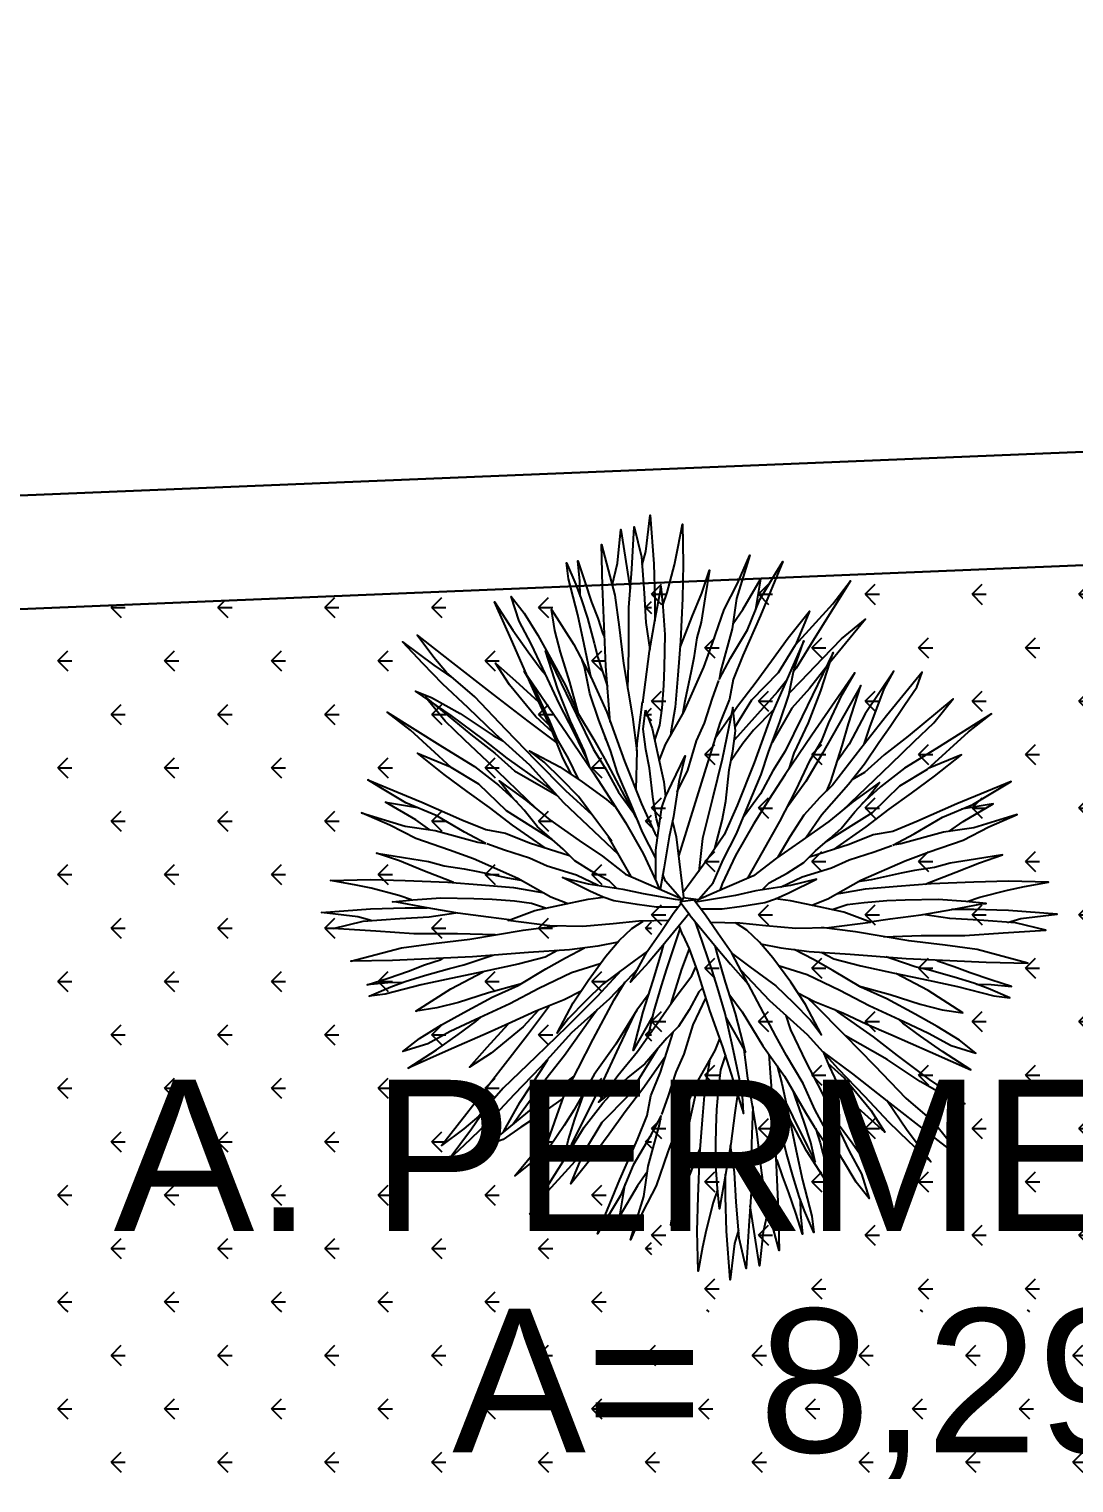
# Model space of a CAD drawing. Extents: x -165 to 197, y 154 to 653.
# Drawn here: x 99.467 to 100.85, y 485.732 to 487.656 of the extents above; entities that cross this region are included whole.
import ezdxf

# ---------------------------------------------------------------- set-up
doc = ezdxf.new("R2010")
doc.units = 0
doc.header["$MEASUREMENT"] = 0
doc.header["$PDMODE"] = 3
doc.header["$PDSIZE"] = 0.1
doc.layers.get('0').update_dxf_attribs({"linetype": 'CONTINUOUS'})
doc.layers.get('DEFPOINTS').update_dxf_attribs({"linetype": 'CONTINUOUS'})
for name, color, linetype in [('0_Palmeiras', 7, 'CONTINUOUS'), ('AIT-VEGETAÇÃO 25', 92, 'CONTINUOUS'), ('COTA', 1, 'CONTINUOUS'), ('TEXTO', 190, 'CONTINUOUS')]:
    doc.layers.add(name, color=color, linetype=linetype)
doc.layers.add('AIT-PAREDE', color=4, linetype='CONTINUOUS', lineweight=30)
doc.styles.add('ARIAL', font='ARIAL.TTF', dxfattribs={"height": 0.18})
doc.dimstyles.new('Copy of ISO-25', dxfattribs={"dimtxt": 0.18, "dimasz": 0.06, "dimexe": 0.06, "dimexo": 0.06, "dimgap": 0.05, "dimtad": 1, "dimdec": 0, "dimlfac": 100, "dimdsep": 46, "dimtxsty": 'ARIAL', "dimblk1": 'OBLIQUE', "dimblk2": 'OBLIQUE', "dimsah": 1, "dimcen": 2.5, "dimdle": 0.06, "dimclrd": 256, "dimclre": 256, "dimclrt": 256, "dimadec": 0, "dimazin": 0, "dimtfac": 1, "dimtdec": 0, "dimtmove": 1, "dimatfit": 3, "dimldrblk": 'OBLIQUE', "dimfxl": 0, "dimtolj": 1, "dimtzin": 0, "dimlwd": -1, "dimlwe": -1, "dimarcsym": 0})
pattern_1 = [(360, (-13.70296, 1.53245), (0.070710678, 0.070710678), [0.01875, -0.122671356]), (315, (-13.70296, 1.53245), (0.070710678, 0.070710678), [0.01875, -0.08125]), (45, (-13.70296, 1.53245), (-0.070710678, 0.070710678), [0.01875, -0.08125])]

# ---------------------------------------------------------------- blocks, each defined once
blk = doc.blocks.new('D0013407')
at = {"color": 84}
for points in [[(0.0339, 0.435), (0.0287, 0.4531), (0.0226, 0.5029), (0.0177, 0.4361), (0.0165, 0.3887), (0.0165, 0.3583)], [(0.0055, 0.3798), (-0.0005, 0.3972), (-0.0103, 0.4348), (-0.0151, 0.4579), (-0.0212, 0.4907), (-0.0224, 0.4361), (-0.0212, 0.3887), (-0.0188, 0.3304), (-0.0151, 0.2842), (-0.0115, 0.2404), (-0.0054, 0.2064), (-0.0048, 0.2012)], [(0.0535, 0.2657), (0.0518, 0.317), (0.0518, 0.3765), (0.0481, 0.4288), (0.0445, 0.4871), (0.0347, 0.4458), (0.0311, 0.396), (0.0287, 0.3559), (0.0233, 0.3191)], [(0.0631, 0.0974), (0.0688, 0.125), (0.0737, 0.1639), (0.0773, 0.2198), (0.0834, 0.2963), (0.0883, 0.4057), (0.0895, 0.4628), (0.0712, 0.3935), (0.0651, 0.3498), (0.0591, 0.3), (0.053, 0.2623), (0.0469, 0.2271), (0.0411, 0.1806)], [(-0.0716, 0.2782), (-0.0869, 0.3073), (-0.11, 0.3461), (-0.127, 0.3875), (-0.1489, 0.4239), (-0.1586, 0.4397), (-0.1282, 0.3656), (-0.1039, 0.3109), (-0.0905, 0.2781), (-0.0857, 0.2514), (-0.0723, 0.2186), (-0.0554, 0.164)], [(0.0106, 0.1672), (0.0019, 0.1894), (-0.0236, 0.2344), (-0.0504, 0.2951), (-0.0626, 0.3279), (-0.0784, 0.3741), (-0.0966, 0.4093), (-0.1136, 0.4482), (-0.0954, 0.3887), (-0.0893, 0.3474), (-0.0735, 0.289), (-0.0716, 0.2782)], [(0.0747, 0.1801), (0.0838, 0.1973), (0.0933, 0.2342), (0.1034, 0.2805), (0.1129, 0.3262), (0.1218, 0.3666), (0.1343, 0.4159), (0.1373, 0.4379), (0.1242, 0.4082), (0.1171, 0.3886), (0.1087, 0.3619), (0.0992, 0.328), (0.0945, 0.3084), (0.0844, 0.2781), (0.0812, 0.2686)], [(0.1184, 0.3923), (0.1188, 0.4124), (0.1218, 0.4403), (0.1123, 0.4118), (0.1028, 0.3839), (0.0945, 0.3619), (0.0873, 0.3405), (0.0852, 0.3371)], [(-0.0182, 0.3226), (-0.0197, 0.3256), (-0.0346, 0.3643), (-0.0476, 0.3963), (-0.0583, 0.4278), (-0.0524, 0.391), (-0.047, 0.3565), (-0.0411, 0.3352), (-0.0369, 0.3078), (-0.0334, 0.2894), (-0.0244, 0.2484), (-0.0213, 0.2302)], [(-0.0765, 0.187), (-0.1161, 0.2502), (-0.1525, 0.2878), (-0.1757, 0.3255), (-0.2267, 0.3814), (-0.2511, 0.413), (-0.2036, 0.3376), (-0.1769, 0.2939), (-0.1513, 0.2611), (-0.1282, 0.2356)], [(-0.0904, 0.3546), (-0.1039, 0.3741), (-0.1282, 0.4154), (-0.1209, 0.3717)], [(0.033, 0.2462), (0.0291, 0.2746), (0.0237, 0.3167), (0.016, 0.3613), (0.0088, 0.3999), (0.0083, 0.4058), (0.0053, 0.3779), (0.0029, 0.3399), (0.0035, 0.2948), (0.0047, 0.2698), (0.0071, 0.2389), (0.01, 0.2158), (0.0167, 0.1953)], [(0.093, 0.1218), (0.1052, 0.1611), (0.1266, 0.2057), (0.1474, 0.2455), (0.1694, 0.293), (0.1854, 0.3268), (0.2021, 0.3577), (0.2128, 0.3916), (0.1949, 0.369), (0.1765, 0.3387), (0.1593, 0.3084), (0.1385, 0.2698), (0.1224, 0.2342), (0.0998, 0.1962), (0.0849, 0.1694), (0.0711, 0.1433)], [(0.1302, 0.1481), (0.142, 0.1712), (0.1575, 0.2098), (0.1729, 0.2425), (0.1872, 0.2752), (0.211, 0.3292), (0.2354, 0.3845), (0.2104, 0.3458), (0.1896, 0.3161), (0.1718, 0.2918), (0.1658, 0.2852)], [(-0.1186, 0.2087), (-0.1829, 0.2757), (-0.2134, 0.3073), (-0.2389, 0.334), (-0.2717, 0.3607), (-0.2206, 0.2988), (-0.1951, 0.266), (-0.1708, 0.2392), (-0.1609, 0.222)], [(-0.0657, 0.1973), (-0.0966, 0.2417), (-0.1209, 0.2732), (-0.1428, 0.3036), (-0.1659, 0.3352), (-0.1951, 0.3717), (-0.1765, 0.3264)], [(0.1206, 0.2312), (0.1325, 0.2746), (0.1456, 0.3156), (0.1533, 0.3453), (0.1575, 0.3738), (0.1272, 0.3262), (0.1037, 0.282)], [(0.1368, 0.1609), (0.146, 0.1709), (0.1875, 0.2119), (0.2297, 0.2529), (0.2743, 0.2957), (0.3075, 0.3344), (0.3283, 0.3516), (0.3586, 0.3742), (0.3242, 0.3302), (0.2778, 0.2702), (0.241, 0.2232), (0.211, 0.183)], [(0.1527, 0.1979), (0.1561, 0.2024), (0.1905, 0.2512), (0.2161, 0.2839), (0.2487, 0.3278), (0.282, 0.3766), (0.2737, 0.3546), (0.2517, 0.3154), (0.2214, 0.2702), (0.1889, 0.2132)], [(-0.0824, 0.1598), (-0.1136, 0.1809), (-0.155, 0.2174), (-0.1829, 0.2392), (-0.2121, 0.2587), (-0.234, 0.2745), (-0.2632, 0.2939), (-0.2875, 0.3109), (-0.3082, 0.3182), (-0.2486, 0.2696), (-0.2036, 0.2344), (-0.1538, 0.1955), (-0.1367, 0.1785), (-0.1124, 0.1566), (-0.0832, 0.1372), (-0.0553, 0.1207)], [(0.0992, 0.0702), (0.1408, 0.1094), (0.1872, 0.1611), (0.2342, 0.2033), (0.2716, 0.2395), (0.3067, 0.2722), (0.3329, 0.2995), (0.3614, 0.3298), (0.3186, 0.2977), (0.2775, 0.2697)], [(-0.2095, 0.239), (-0.2328, 0.2465), (-0.2851, 0.266), (-0.3094, 0.2793), (-0.2511, 0.2404), (-0.2097, 0.2186), (-0.1865, 0.2021)], [(-0.0104, 0.0996), (-0.02, 0.1092), (-0.0334, 0.1335), (-0.048, 0.1566), (-0.0638, 0.1724), (-0.0808, 0.1918), (-0.0942, 0.2076), (-0.1173, 0.2259), (-0.1355, 0.2429), (-0.1574, 0.2599), (-0.1307, 0.2234), (-0.1039, 0.1906), (-0.0759, 0.1505), (-0.054, 0.1189), (-0.0297, 0.0874), (-0.0127, 0.0485), (0.0033, 0.0122)], [(-0.0142, 0.1246), (-0.0285, 0.1542), (-0.0407, 0.1943), (-0.0516, 0.2186), (-0.0626, 0.2526), (-0.0711, 0.2769)], [(0.211, 0.183), (0.2297, 0.1905), (0.2624, 0.206), (0.2951, 0.2202), (0.3491, 0.244), (0.4044, 0.2684), (0.3657, 0.2434), (0.336, 0.2226), (0.3117, 0.2048), (0.3051, 0.1988)], [(0.2262, 0.1893), (0.2469, 0.2119), (0.2909, 0.2482), (0.3206, 0.2672), (0.2962, 0.2399), (0.2677, 0.2083)], [(-0.2793, 0.1365), (-0.2956, 0.1522), (-0.3272, 0.1826), (-0.3539, 0.2081), (-0.3806, 0.2409), (-0.3218, 0.1924)], [(0.0335, 0.0278), (0.0347, 0.0691), (0.0384, 0.1044), (0.042, 0.1457), (0.0408, 0.1906), (0.0335, 0.2477), (0.0201, 0.2113), (0.0129, 0.1773), (0.0043, 0.1384), (0.0019, 0.1178)], [(0.1611, 0.132), (0.181, 0.1382), (0.2256, 0.1596), (0.2654, 0.1804), (0.3129, 0.2024), (0.3467, 0.2185), (0.3776, 0.2351), (0.4115, 0.2458), (0.3889, 0.228), (0.3586, 0.2095), (0.3283, 0.1923), (0.2897, 0.1715), (0.2541, 0.1554), (0.2161, 0.1328), (0.1893, 0.118), (0.118, 0.0801)], [(-0.2335, 0.0624), (-0.2701, 0.0853), (-0.3077, 0.1217), (-0.3454, 0.1449), (-0.4013, 0.1959), (-0.4329, 0.2203), (-0.3575, 0.1728), (-0.3138, 0.1461), (-0.3092, 0.1425)], [(-0.0264, 0.0798), (-0.0613, 0.0995), (-0.1039, 0.1238), (-0.1465, 0.1457), (-0.1878, 0.1651), (-0.2146, 0.1809), (-0.2389, 0.1906), (-0.2778, 0.2089), (-0.307, 0.2259), (-0.2219, 0.1675), (-0.1684, 0.1311), (-0.1343, 0.1092), (-0.1003, 0.0874), (-0.0577, 0.0631), (-0.0188, 0.0448), (-0.0096, 0.0414)], [(-0.146, 0.1877), (-0.1586, 0.1931), (-0.2073, 0.2089), (-0.2377, 0.2174), (-0.29, 0.2344), (-0.1975, 0.1821), (-0.1586, 0.159), (-0.1225, 0.1334)], [(0.1336, 0.0551), (0.1563, 0.072), (0.2027, 0.1005), (0.2443, 0.1302), (0.293, 0.1581), (0.3139, 0.1712), (0.359, 0.2015), (0.3209, 0.1883)], [(-0.176, 0.1363), (-0.1975, 0.1432), (-0.2389, 0.1627), (-0.2827, 0.1797), (-0.335, 0.1967), (-0.2474, 0.1542), (-0.2, 0.1311), (-0.1732, 0.1141), (-0.1416, 0.0971), (-0.1092, 0.0733)], [(-0.315, 0.187), (-0.2859, 0.1643), (-0.2591, 0.14), (-0.2121, 0.1131)], [(0.0754, 0.0573), (0.0945, 0.0827), (0.1206, 0.1183), (0.1438, 0.1421), (0.1676, 0.1653), (0.1878, 0.1807), (0.1462, 0.1587), (0.1159, 0.1385), (0.0826, 0.1142), (0.0612, 0.0958), (0.0445, 0.0785), (0.0346, 0.0631)], [(0.3153, 0.1722), (0.3355, 0.1786), (0.3652, 0.1863), (0.3937, 0.1905), (0.3461, 0.1602), (0.3019, 0.1367)], [(-0.2534, 0.0601), (-0.2616, 0.0658), (-0.2931, 0.0901), (-0.3235, 0.112), (-0.3551, 0.1351), (-0.3916, 0.1643), (-0.3463, 0.1457)], [(0.0153, 0.0154), (0.0153, 0.0448), (0.0116, 0.0716), (0.0068, 0.1031), (0.0019, 0.1177), (-0.0066, 0.136), (-0.0249, 0.1736), (-0.0163, 0.1384), (-0.009, 0.091), (-0.003, 0.0631), (0.0043, 0.0193), (0.0061, 0.0085)], [(0.2301, 0.1201), (0.2541, 0.1263), (0.3004, 0.1364), (0.3461, 0.1459), (0.3865, 0.1548), (0.4358, 0.1673), (0.4578, 0.1703), (0.4281, 0.1572), (0.4085, 0.1501), (0.3818, 0.1418), (0.3479, 0.1322), (0.3283, 0.1275), (0.298, 0.1174), (0.2885, 0.1142)], [(0.2813, 0.1322), (0.2996, 0.1415), (0.3394, 0.1611), (0.3614, 0.1718), (0.3347, 0.1659), (0.3055, 0.1564), (0.2734, 0.1451), (0.265, 0.1421)], [(0.0059, 0.0099), (-0.02, 0.0327), (-0.0516, 0.046), (-0.0869, 0.0643), (-0.1258, 0.0801), (-0.1684, 0.0983), (-0.1988, 0.108), (-0.2401, 0.1238), (-0.2766, 0.136), (-0.3131, 0.1432), (-0.3508, 0.1566), (-0.2511, 0.1129), (-0.1842, 0.0886), (-0.1258, 0.0655), (-0.0857, 0.0473), (-0.0528, 0.0254), (-0.0066, -0.0089)], [(0.4122, 0.1514), (0.4323, 0.1519), (0.4602, 0.1548), (0.4317, 0.1453), (0.4038, 0.1358), (0.3818, 0.1275), (0.3604, 0.1203), (0.357, 0.1182)], [(-0.2981, 0.0408), (-0.3272, 0.0561), (-0.366, 0.0792), (-0.4074, 0.0962), (-0.4438, 0.1181), (-0.4596, 0.1278), (-0.3855, 0.0974), (-0.3308, 0.0731), (-0.298, 0.0597), (-0.2713, 0.0549), (-0.2385, 0.0415), (-0.0565, -0.0149)], [(-0.2971, 0.1331), (-0.281, 0.1205), (-0.2158, 0.0615)], [(0.2141, 0.1087), (0.2397, 0.1103), (0.3162, 0.1164), (0.4256, 0.1213), (0.4827, 0.1225), (0.4134, 0.1042), (0.3697, 0.0982), (0.3199, 0.0921), (0.2822, 0.086), (0.247, 0.0799), (0.2005, 0.0741)], [(-0.2286, 0.0878), (-0.2577, 0.1158)], [(0.4268, 0.1078), (0.4572, 0.1006), (0.5033, 0.0957), (0.4215, 0.083)], [(-0.1871, -0.0414), (-0.2093, -0.0327), (-0.2543, -0.0072), (-0.315, 0.0196), (-0.3478, 0.0318), (-0.394, 0.0476), (-0.4292, 0.0658), (-0.4681, 0.0828), (-0.4086, 0.0646), (-0.3673, 0.0585), (-0.3089, 0.0427), (-0.2981, 0.0408)], [(-0.3745, 0.0596), (-0.394, 0.0731), (-0.4353, 0.0974), (-0.3916, 0.0901)], [(-0.2286, 0.0878), (-0.2105, 0.0731), (-0.1875, 0.057)], [(0.0239, 0.0004), (0.0677, 0.0364), (0.0909, 0.056), (0.1182, 0.0803), (0.076, 0.0578), (0.0487, 0.0387), (0.0243, 0.0221), (0.003, 0.0062)], [(0.2856, 0.0866), (0.3369, 0.0848), (0.3964, 0.0848), (0.4487, 0.0811), (0.507, 0.0775), (0.4657, 0.0678), (0.4159, 0.0641), (0.3758, 0.0617), (0.339, 0.0563)], [(-0.0671, 0.0349), (-0.1051, 0.0448), (-0.1319, 0.0497), (-0.1744, 0.0545), (-0.2, 0.0594), (-0.2279, 0.0631), (-0.2596, 0.0594), (-0.189, 0.0448), (-0.1355, 0.0315), (-0.0808, 0.0181), (-0.0357, 0.0127)], [(0.0514, -0.009), (0.0701, -0.0005), (0.1004, 0.0108), (0.1545, 0.0275), (0.2039, 0.0453), (0.2586, 0.0625), (0.2954, 0.0738), (0.2764, 0.0732), (0.2485, 0.0684), (0.2033, 0.0589), (0.1587, 0.0488), (0.123, 0.0382), (0.0998, 0.031), (0.0451, 0.0126), (0.0336, 0.0084)], [(0.164, 0.05), (0.2116, 0.0768), (0.1587, 0.0631), (0.1159, 0.0494), (0.0778, 0.0382), (0.0661, 0.035)], [(0.2661, 0.066), (0.2945, 0.0621), (0.3366, 0.0567), (0.3812, 0.049), (0.4198, 0.0419), (0.4257, 0.0413), (0.3978, 0.0383), (0.3598, 0.0359), (0.3147, 0.0365), (0.2897, 0.0377), (0.2588, 0.0401), (0.2357, 0.0431), (0.2152, 0.0497)], [(0.4549, 0.067), (0.473, 0.0617), (0.5228, 0.0556), (0.456, 0.0507), (0.4086, 0.0495), (0.3782, 0.0495)], [(-0.1445, -0.0166), (-0.1741, -0.0023), (-0.2142, 0.0099), (-0.2385, 0.0208), (-0.2725, 0.0318), (-0.2968, 0.0403)], [(-0.2172, 0.0349), (-0.2493, 0.0573)], [(0.193, 0.0413), (0.2093, 0.0349), (0.2543, 0.0094), (0.315, -0.0174), (0.3478, -0.0295), (0.394, -0.0453), (0.4292, -0.0636), (0.4681, -0.0806), (0.4086, -0.0624), (0.3673, -0.0563), (0.3089, -0.0405), (0.2981, -0.0385)], [(-0.3425, -0.0126), (-0.3455, -0.0111), (-0.3842, 0.0038), (-0.4162, 0.0168), (-0.4477, 0.0275), (-0.4109, 0.0216), (-0.3764, 0.0162), (-0.3551, 0.0103), (-0.3277, 0.0061), (-0.3093, 0.0026), (-0.2683, -0.0063), (-0.2501, -0.0095)], [(0.1375, 0.0222), (0.1741, 0.0045), (0.2142, -0.0076), (0.2385, -0.0186), (0.2725, -0.0295), (0.2968, -0.038)], [(0.3997, 0.0385), (0.4171, 0.0325), (0.4547, 0.0228), (0.4778, 0.0179), (0.5106, 0.0118), (0.456, 0.0106), (0.4086, 0.0118), (0.3503, 0.0143), (0.3041, 0.0179), (0.2603, 0.0215), (0.2263, 0.0276), (0.2211, 0.0282)], [(0.003, 0.0125), (0.0004, -0.0087)], [(0.0053, -0.0125), (0.0027, 0.0087)], [(0.0239, 0.0004), (0.0083, -0.0112)], [(0.1241, 0.0181), (0.1291, 0.013), (0.1534, -0.0003), (0.1765, -0.0149), (0.1923, -0.0307), (0.2117, -0.0478), (0.2275, -0.0611), (0.2458, -0.0843), (0.2628, -0.1025), (0.2798, -0.1244), (0.2433, -0.0976), (0.2105, -0.0709), (0.1704, -0.0429), (0.1388, -0.021), (0.1072, 0.0033), (0.0948, 0.0087)], [(0.3425, 0.0149), (0.3455, 0.0133), (0.3842, -0.0015), (0.4162, -0.0146), (0.4477, -0.0253), (0.4109, -0.0194), (0.3764, -0.014), (0.3551, -0.0081), (0.3277, -0.0039), (0.3093, -0.0003), (0.2683, 0.0086), (0.2501, 0.0117)], [(-0.3997, -0.0363), (-0.4171, -0.0303), (-0.4547, -0.0205), (-0.4778, -0.0157), (-0.5106, -0.0096), (-0.456, -0.0084), (-0.4086, -0.0096), (-0.3503, -0.012), (-0.3041, -0.0157), (-0.2603, -0.0193), (-0.2263, -0.0254), (-0.2211, -0.026)], [(-0.0238, -0.0461), (-0.0647, -0.0461), (-0.0915, -0.0424), (-0.123, -0.0376), (-0.1376, -0.0327), (-0.1559, -0.0242), (-0.1935, -0.0059), (-0.1583, -0.0145), (-0.1109, -0.0218), (-0.0829, -0.0278), (-0.0392, -0.0351), (-0.0112, -0.0398)], [(-0.0127, -0.0996), (-0.0223, -0.1092), (-0.0357, -0.1335), (-0.0503, -0.1566), (-0.0661, -0.1724), (-0.0831, -0.1918), (-0.0965, -0.2076), (-0.1196, -0.2259), (-0.1378, -0.2429), (-0.1597, -0.2599), (-0.133, -0.2234), (-0.1062, -0.1906), (-0.0782, -0.1505), (-0.0564, -0.1189), (-0.032, -0.0874), (-0.015, -0.0485), (0.001, -0.0122)], [(-0.1041, -0.0232), (-0.0831, -0.0181), (-0.0004, -0.0082)], [(0.0036, -0.0099), (-0.0223, -0.0327), (-0.0313, -0.0365)], [(0.013, -0.0154), (0.013, -0.0448), (0.0093, -0.0716), (0.0045, -0.1031), (-0.0004, -0.1177), (-0.0089, -0.136), (-0.0272, -0.1736), (-0.0187, -0.1384), (-0.0114, -0.091), (-0.0053, -0.0631), (0.002, -0.0193), (0.0038, -0.0085)], [(-0.0004, -0.0082), (0.0036, -0.0099)], [(0.0049, -0.0093), (0.0038, -0.0085)], [(0.0083, -0.0112), (0.0053, -0.0125)], [(0.0222, -0.0009), (0.0654, -0.0364), (0.0886, -0.056), (0.1159, -0.0803), (0.0737, -0.0578), (0.0464, -0.0387), (0.022, -0.0221), (0.0077, -0.0114)], [(0.0514, -0.009), (0.0385, -0.0142)], [(0.1898, -0.0564), (0.1564, -0.0488), (0.1207, -0.0382), (0.0975, -0.031), (0.0428, -0.0126), (0.0426, -0.0126)], [(0.0702, -0.0004), (0.0981, -0.0108), (0.1449, -0.0252)], [(-0.2661, -0.0638), (-0.2945, -0.0599), (-0.3366, -0.0545), (-0.3812, -0.0468), (-0.4198, -0.0396), (-0.4257, -0.039), (-0.3978, -0.0361), (-0.3598, -0.0337), (-0.3147, -0.0343), (-0.2897, -0.0355), (-0.2588, -0.0379), (-0.2357, -0.0408), (-0.2152, -0.0475)], [(-0.2561, -0.0601), (-0.2312, -0.0509), (-0.1972, -0.0436), (-0.1583, -0.0351), (-0.1377, -0.0327)], [(0.0312, -0.0278), (0.0324, -0.0691), (0.0361, -0.1044), (0.0397, -0.1457), (0.0385, -0.1906), (0.0312, -0.2477), (0.0178, -0.2113), (0.0105, -0.1773), (0.002, -0.1384), (-0.0005, -0.1178)], [(0.1617, -0.05), (0.2093, -0.0768), (0.1564, -0.0631), (0.1135, -0.0494), (0.0755, -0.0382), (0.0637, -0.035)], [(0.2981, -0.0385), (0.3272, -0.0539), (0.366, -0.077), (0.4074, -0.094), (0.4438, -0.1159), (0.4596, -0.1256), (0.3855, -0.0952), (0.3308, -0.0709), (0.298, -0.0575), (0.2713, -0.0526), (0.2385, -0.0393), (0.1839, -0.0224)], [(0.2172, -0.0327), (0.2616, -0.0636), (0.2931, -0.0879), (0.3235, -0.1098), (0.3551, -0.1329), (0.3916, -0.1621), (0.3463, -0.1435)], [(-0.4549, -0.0647), (-0.473, -0.0595), (-0.5228, -0.0534), (-0.456, -0.0485), (-0.4086, -0.0473), (-0.3782, -0.0473)], [(-0.2856, -0.0843), (-0.3369, -0.0826), (-0.3964, -0.0826), (-0.4487, -0.0789), (-0.507, -0.0753), (-0.4657, -0.0655), (-0.4159, -0.0619), (-0.3758, -0.0595), (-0.339, -0.0541)], [(-0.0539, -0.046), (-0.0892, -0.0643), (-0.1281, -0.0801), (-0.1707, -0.0983), (-0.2011, -0.108), (-0.2424, -0.1238), (-0.2789, -0.136), (-0.3154, -0.1432), (-0.3245, -0.1465)], [(-0.1619, -0.1518), (-0.1901, -0.1651), (-0.2169, -0.1809), (-0.2412, -0.1906), (-0.2801, -0.2089), (-0.3093, -0.2259), (-0.2242, -0.1675), (-0.1707, -0.1311), (-0.1366, -0.1092), (-0.1026, -0.0874), (-0.06, -0.0631), (-0.0211, -0.0448), (-0.0119, -0.0414)], [(-0.0958, -0.0418), (-0.1074, -0.0448), (-0.1342, -0.0497), (-0.1768, -0.0545), (-0.2023, -0.0594), (-0.2303, -0.0631), (-0.2561, -0.0601)], [(-0.2534, -0.1129), (-0.1865, -0.0886), (-0.1281, -0.0655), (-0.088, -0.0473), (-0.0826, -0.0436)], [(0.0731, -0.0573), (0.0921, -0.0827), (0.1183, -0.1183), (0.1415, -0.1421), (0.1653, -0.1653), (0.1855, -0.1807), (0.1439, -0.1587), (0.1135, -0.1385), (0.0803, -0.1142), (0.0588, -0.0958), (0.0422, -0.0785), (0.0322, -0.0631)], [(0.1312, -0.0551), (0.154, -0.072), (0.2004, -0.1005), (0.242, -0.1302), (0.2907, -0.1581), (0.3115, -0.1712), (0.3567, -0.2015), (0.2985, -0.1813), (0.2717, -0.1718), (0.2336, -0.1522), (0.1938, -0.1314), (0.1397, -0.1029), (0.1154, -0.0877)], [(0.2069, -0.0435), (0.2701, -0.083), (0.3077, -0.1195), (0.3454, -0.1426), (0.4013, -0.1937), (0.4329, -0.218), (0.3575, -0.1706), (0.3138, -0.1438), (0.281, -0.1183), (0.2555, -0.0952)], [(0.3745, -0.0573), (0.394, -0.0709), (0.4353, -0.0952), (0.3916, -0.0879)], [(-0.2397, -0.1081), (-0.3162, -0.1142), (-0.4256, -0.119), (-0.4827, -0.1203), (-0.4134, -0.102), (-0.3697, -0.0959), (-0.3199, -0.0899), (-0.2822, -0.0838), (-0.247, -0.0777), (-0.2005, -0.0719)], [(-0.1886, -0.1396), (-0.2256, -0.1574), (-0.2654, -0.1782), (-0.3129, -0.2002), (-0.3467, -0.2162), (-0.3776, -0.2329), (-0.4115, -0.2436), (-0.3889, -0.2257), (-0.3586, -0.2073), (-0.3283, -0.1901), (-0.2897, -0.1693), (-0.2541, -0.1532), (-0.2161, -0.1306), (-0.1893, -0.1157), (-0.1026, -0.0697)], [(-0.1783, -0.1363), (-0.1999, -0.1432), (-0.2412, -0.1627), (-0.285, -0.1797), (-0.3373, -0.1967), (-0.2497, -0.1542), (-0.2023, -0.1311), (-0.1755, -0.1141), (-0.1439, -0.0971), (-0.117, -0.0774)], [(-0.2005, -0.0719), (-0.2105, -0.0716), (-0.2676, -0.0643), (-0.2661, -0.0638)], [(-0.2005, -0.0719), (-0.1479, -0.0733)], [(0.0969, -0.0702), (0.1385, -0.1094), (0.1849, -0.1611), (0.2319, -0.2033), (0.2693, -0.2395), (0.3044, -0.2722), (0.3306, -0.2995), (0.3591, -0.3298), (0.3163, -0.2977), (0.2901, -0.2799)], [(0.1582, -0.0746), (0.2039, -0.0964), (0.2562, -0.1207), (0.2973, -0.1415), (0.3371, -0.1611), (0.3591, -0.1718), (0.3323, -0.1659), (0.3032, -0.1564), (0.2711, -0.1451), (0.2627, -0.1421)], [(-0.4268, -0.1055), (-0.4572, -0.0984), (-0.5033, -0.0935), (-0.4215, -0.0808)], [(-0.0588, -0.0968), (-0.1293, -0.1716), (-0.181, -0.218), (-0.2232, -0.265), (-0.2594, -0.3024), (-0.2921, -0.3375), (-0.3194, -0.3637), (-0.3497, -0.3922), (-0.3176, -0.3494), (-0.2998, -0.3232)], [(-0.0287, -0.0798), (-0.0637, -0.0995), (-0.083, -0.1106)], [(0.0608, -0.0974), (0.0665, -0.125), (0.0713, -0.1639), (0.075, -0.2198), (0.0811, -0.2963), (0.0859, -0.4057), (0.0871, -0.4628), (0.0689, -0.3935), (0.0628, -0.3498), (0.0567, -0.3), (0.0507, -0.2623), (0.0446, -0.2271), (0.0388, -0.1806)], [(0.0998, -0.0931), (0.1355, -0.1261), (0.1766, -0.1676), (0.2176, -0.2098), (0.2604, -0.2544), (0.2991, -0.2876), (0.3163, -0.3084), (0.3389, -0.3387), (0.2949, -0.3043), (0.2348, -0.2579), (0.1879, -0.2211), (0.1477, -0.1911)], [(-0.4122, -0.1492), (-0.4323, -0.1496), (-0.4602, -0.1526), (-0.4317, -0.1431), (-0.4038, -0.1336), (-0.3818, -0.1253), (-0.3604, -0.1181), (-0.357, -0.116)], [(-0.3004, -0.1342), (-0.3461, -0.1437), (-0.3865, -0.1526), (-0.4358, -0.1651), (-0.4578, -0.1681), (-0.4281, -0.155), (-0.4085, -0.1479), (-0.3818, -0.1395), (-0.3479, -0.13), (-0.3283, -0.1253), (-0.298, -0.1152), (-0.2885, -0.112)], [(-0.3019, -0.1345), (-0.2534, -0.1129)], [(-0.2146, -0.1132), (-0.2172, -0.1146), (-0.2203, -0.1153)], [(-0.0772, -0.1062), (-0.1026, -0.1253), (-0.1382, -0.1514), (-0.162, -0.1746), (-0.1852, -0.1984), (-0.2006, -0.2186), (-0.1786, -0.177), (-0.1584, -0.1467), (-0.1341, -0.1134), (-0.123, -0.1005)], [(-0.2511, -0.1514), (-0.2945, -0.1633), (-0.3355, -0.1764), (-0.3652, -0.1841), (-0.3937, -0.1883), (-0.3461, -0.158), (-0.3019, -0.1345)], [(-0.113, -0.1329), (-0.146, -0.1687), (-0.1875, -0.2097), (-0.2297, -0.2507), (-0.2743, -0.2935), (-0.3075, -0.3322), (-0.3283, -0.3494), (-0.3586, -0.372), (-0.3242, -0.328), (-0.2778, -0.268), (-0.241, -0.221), (-0.211, -0.1808)], [(-0.0165, -0.1246), (-0.0308, -0.1542), (-0.043, -0.1943), (-0.0539, -0.2186), (-0.0649, -0.2526), (-0.0734, -0.2769)], [(0.0907, -0.1218), (0.1028, -0.1611), (0.1243, -0.2057), (0.1451, -0.2455), (0.1671, -0.293), (0.1831, -0.3268), (0.1998, -0.3577), (0.2105, -0.3916), (0.1926, -0.369), (0.1742, -0.3387), (0.157, -0.3084), (0.1361, -0.2698), (0.1201, -0.2342), (0.0975, -0.1962), (0.0826, -0.1694), (0.0688, -0.1433)], [(0.1534, -0.126), (0.1671, -0.1362), (0.2158, -0.1706), (0.2485, -0.1962), (0.2925, -0.2288), (0.31, -0.2408)], [(0.1279, -0.1481), (0.1397, -0.1712), (0.1552, -0.2098), (0.1706, -0.2425), (0.1849, -0.2752), (0.2087, -0.3292), (0.2331, -0.3845), (0.2081, -0.3458), (0.1873, -0.3161), (0.1694, -0.2918), (0.1634, -0.2852)], [(0.2743, -0.1727), (0.2786, -0.1791), (0.2944, -0.201), (0.3138, -0.2302), (0.3308, -0.2545), (0.3381, -0.2752), (0.2895, -0.2156), (0.2543, -0.1706), (0.2441, -0.1576)], [(-0.168, -0.161), (-0.1911, -0.1728), (-0.2297, -0.1883), (-0.2624, -0.2037), (-0.2951, -0.218), (-0.3491, -0.2418), (-0.4044, -0.2662), (-0.3657, -0.2412), (-0.336, -0.2204), (-0.3117, -0.2026), (-0.3051, -0.1966)], [(-0.0739, -0.2782), (-0.0892, -0.3073), (-0.1123, -0.3461), (-0.1293, -0.3875), (-0.1512, -0.4239), (-0.1609, -0.4397), (-0.1305, -0.3656), (-0.1062, -0.3109), (-0.0928, -0.2781), (-0.088, -0.2514), (-0.0746, -0.2186), (-0.0577, -0.164)], [(0.0083, -0.1672), (-0.0004, -0.1894), (-0.026, -0.2344), (-0.0527, -0.2951), (-0.0649, -0.3279), (-0.0807, -0.3741), (-0.0989, -0.4093), (-0.1159, -0.4482), (-0.0977, -0.3887), (-0.0916, -0.3474), (-0.0758, -0.289), (-0.0739, -0.2782)], [(-0.2262, -0.1871), (-0.2469, -0.2097), (-0.2909, -0.246), (-0.3206, -0.265), (-0.2962, -0.2376), (-0.2677, -0.2061)], [(-0.1459, -0.1865), (-0.1561, -0.2002), (-0.1905, -0.2489), (-0.2161, -0.2816), (-0.2487, -0.3256), (-0.282, -0.3744), (-0.2737, -0.3524), (-0.2517, -0.3131), (-0.2214, -0.268), (-0.2136, -0.2543)], [(-0.1209, -0.2087), (-0.1853, -0.2757), (-0.2157, -0.3073), (-0.2412, -0.334), (-0.274, -0.3607), (-0.223, -0.2988), (-0.1974, -0.266), (-0.1731, -0.2392), (-0.1398, -0.1811)], [(-0.0789, -0.187), (-0.1184, -0.2502), (-0.1549, -0.2878), (-0.178, -0.3255), (-0.229, -0.3814), (-0.2534, -0.413), (-0.2059, -0.3376), (-0.1792, -0.2939), (-0.1536, -0.2611), (-0.1305, -0.2356)], [(-0.068, -0.1973), (-0.0989, -0.2417), (-0.1232, -0.2732), (-0.1451, -0.3036), (-0.1682, -0.3352), (-0.1974, -0.3717), (-0.1788, -0.3264)], [(0.0306, -0.2462), (0.0267, -0.2746), (0.0214, -0.3167), (0.0137, -0.3613), (0.0065, -0.3999), (0.0059, -0.4058), (0.003, -0.3779), (0.0006, -0.3399), (0.0012, -0.2948), (0.0024, -0.2698), (0.0047, -0.2389), (0.0077, -0.2158), (0.0144, -0.1953)], [(0.0724, -0.1801), (0.0814, -0.1973), (0.091, -0.2342), (0.1011, -0.2805), (0.1106, -0.3262), (0.1195, -0.3666), (0.132, -0.4159), (0.135, -0.4379), (0.1219, -0.4082), (0.1147, -0.3886), (0.1064, -0.3619), (0.0969, -0.328), (0.0921, -0.3084), (0.082, -0.2781), (0.0789, -0.2686)], [(0.3212, -0.2545), (0.3193, -0.2538), (0.28, -0.2318), (0.2348, -0.2015), (0.2212, -0.1937)], [(0.3451, -0.1975), (0.3539, -0.2059), (0.3806, -0.2387), (0.3201, -0.1888)], [(0.0032, -0.3798), (-0.0028, -0.3972), (-0.0126, -0.4348), (-0.0174, -0.4579), (-0.0235, -0.4907), (-0.0247, -0.4361), (-0.0235, -0.3887), (-0.0211, -0.3304), (-0.0174, -0.2842), (-0.0138, -0.2404), (-0.0077, -0.2064), (-0.0071, -0.2012)], [(0.154, -0.2063), (0.1766, -0.227), (0.2128, -0.271), (0.2319, -0.3007), (0.2045, -0.2763), (0.173, -0.2478)], [(-0.0205, -0.3226), (-0.022, -0.3256), (-0.0369, -0.3643), (-0.05, -0.3963), (-0.0607, -0.4278), (-0.0547, -0.391), (-0.0494, -0.3565), (-0.0434, -0.3352), (-0.0393, -0.3078), (-0.0357, -0.2894), (-0.0268, -0.2484), (-0.0236, -0.2302)], [(0.1183, -0.2312), (0.1302, -0.2746), (0.1433, -0.3156), (0.151, -0.3453), (0.1552, -0.3738), (0.1248, -0.3262), (0.1014, -0.282)], [(0.0512, -0.2657), (0.0494, -0.317), (0.0494, -0.3765), (0.0458, -0.4288), (0.0422, -0.4871), (0.0324, -0.4458), (0.0288, -0.396), (0.0263, -0.3559), (0.021, -0.3191)], [(0.1161, -0.3923), (0.1165, -0.4124), (0.1195, -0.4403), (0.11, -0.4118), (0.1005, -0.3839), (0.0921, -0.3619), (0.085, -0.3405), (0.0829, -0.3371)], [(-0.0927, -0.3546), (-0.1062, -0.3741), (-0.1305, -0.4154), (-0.1232, -0.3717)], [(0.0316, -0.435), (0.0263, -0.4531), (0.0203, -0.5029), (0.0154, -0.4361), (0.0142, -0.3887), (0.0142, -0.3583)]]:
    blk.add_lwpolyline(points, dxfattribs=at)
blk = doc.blocks.new('_OBLIQUE')
at = {"color": 0, "linetype": 'ByBlock'}
blk.add_line((-0.5, -0.5), (0.5, 0.5), dxfattribs=at)
blk = doc.blocks.new('*D245')
at = {"layer": 'COTA'}
for p, q in [((96.4735, 486.826), (96.4735, 489.0688)), ((103.3622, 487.1094), (103.3622, 489.0688)), ((103.4222, 489.0088), (96.4135, 489.0088))]:
    blk.add_line(p, q, dxfattribs=at)
at = {"layer": 'DEFPOINTS', "color": 0}
for p in [(96.4735, 489.0088), (103.3622, 487.0494), (96.4735, 486.766)]:
    blk.add_point(p, dxfattribs=at)
at = {"layer": 'COTA', "xscale": 0.06, "yscale": 0.06, "zscale": 0.06, "rotation": 180}
blk.add_blockref('_OBLIQUE', (96.4735, 489.0088), dxfattribs=at)
at = {"layer": 'COTA', "xscale": 0.06, "yscale": 0.06, "zscale": 0.06}
blk.add_blockref('_OBLIQUE', (103.3622, 489.0088), dxfattribs=at)
at = {"layer": 'COTA', "insert": (99.9179, 489.1507), "char_height": 0.18, "attachment_point": 5, "style": 'ARIAL'}
blk.add_mtext('\\A1;689', dxfattribs=at)

msp = doc.modelspace()

# ---------------------------------------------------------------- hatches: boundary and pattern name
at = {"layer": 'AIT-VEGETAÇÃO 25'}
h = msp.add_hatch(dxfattribs=at)
h.set_pattern_fill('GRASS', color=256, scale=0.1, angle=-90, style=0)
h.set_pattern_definition([(360, (100.2908, 487.049446), (0.0707107, 0.0707107), [0.01875, -0.1226714]), (315, (100.2908, 487.04945), (0.0707107, 0.0707107), [0.01875, -0.08125]), (45, (100.2908, 487.04945), (-0.0707107, 0.0707107), [0.01875, -0.08125])])
h.paths.add_polyline_path([(103.3622, 485.961), (103.3622, 487.0494), (102.5235, 487.0149), (102.5235, 487.0117), (103.3235, 487.0117), (103.3235, 486.0117), (102.5235, 486.0117), (102.5235, 487.0149), (100.2908, 486.9231), (100.2908, 485.961)])
h = msp.add_hatch(dxfattribs=at)
h.set_pattern_fill('GRASS', color=256, scale=0.1, angle=-90, style=0)
h.set_pattern_definition(pattern_1)
h.paths.add_polyline_path([(98.2408, 486.1273), (97.2408, 486.1273), (97.2408, 486.6273), (98.2408, 486.6273)])
h.paths.add_polyline_path([(100.2908, 485.961), (100.2908, 486.9231), (96.4735, 486.766), (96.4735, 485.961)])
h.paths.add_polyline_path([(98.4123, 486.6273), (99.4123, 486.6273), (99.4123, 486.1273), (98.4123, 486.1273)])
h = msp.add_hatch(dxfattribs=at)
h.set_pattern_fill('GRASS', color=256, scale=0.1, angle=-90, style=0)
h.set_pattern_definition([(360, (96.323495, 476.92659), (0.07071068, 0.07071068), [0.01875, -0.12267136]), (315, (96.3235, 476.92659), (0.0707107, 0.0707107), [0.01875, -0.08125]), (45, (96.3235, 476.92659), (-0.0707107, 0.0707107), [0.01875, -0.08125])])
h.paths.add_polyline_path([(103.3622, 485.961), (101.4735, 485.961), (101.4735, 485.7266), (101.4735, 484.8266), (101.4735, 484.1266), (101.4735, 483.2266), (101.4735, 482.3266), (96.3235, 482.3266), (96.3235, 481.6266), (97.4053, 481.6266, -0.256039), (97.4738, 481.6266), (101.4735, 481.6266), (101.4735, 479.8266), (96.3235, 479.8266), (96.3235, 479.1266), (101.4735, 479.1266), (101.4735, 478.2266), (101.4735, 476.9266), (103.3625, 476.9266), (103.3628, 478.4757), (103.3622, 478.4757), (103.3622, 484.3205), (103.3233, 484.3205), (103.3233, 484.4092), (103.3622, 484.4092), (103.3622, 484.711), (103.3622, 484.711)])
h = msp.add_hatch(dxfattribs=at)
h.set_pattern_fill('GRASS', color=256, scale=0.1, angle=-90, style=0)
h.set_pattern_definition(pattern_1)
h.paths.add_polyline_path([(101.4735, 485.961), (96.3235, 485.961), (96.3235, 485.7266), (101.4735, 485.7266)])

# ---------------------------------------------------------------- linework, layer by layer
at = {"layer": 'AIT-PAREDE'}
for points in [[(96.3235, 486.91), (135.9735, 488.5414)], [(96.3235, 486.91), (135.9735, 488.5414)], [(96.3235, 486.91), (135.9735, 488.5414)], [(96.3235, 486.91), (135.9735, 488.5414)], [(96.3235, 486.7598), (135.8235, 488.3851), (135.8235, 473.3677), (119.6735, 474.1306)]]:
    msp.add_lwpolyline(points, dxfattribs=at)

# ---------------------------------------------------------------- block references
at = {"layer": '0_Palmeiras', "xscale": 0.9683404874604092, "yscale": 0.9683404874599546, "zscale": 1.344917343694532, "rotation": 270}
msp.add_blockref('D0013407', (100.341, 486.5067), dxfattribs=at)

# ---------------------------------------------------------------- texts
at = {"layer": 'TEXTO', "attachment_point": 3, "style": 'ARIAL'}
for s, insert, char_height, width in [('A. PERMEÁVEL', (101.6283, 486.2654, -823.4677), 0.2, 2.585683), ('{\\fArial|b0|i0|c238|p34;A= }8,29m²', (101.2588, 485.9623, -1646.9354), 0.19, 8.597912)]:
    msp.add_mtext(s, dxfattribs=dict(at, insert=insert, char_height=char_height, width=width))

# ---------------------------------------------------------------- dimensions: what is measured, and where the dimension line sits
at = {"layer": 'COTA'}
dim = msp.add_linear_dim(base=(96.4735, 489.0088), p1=(103.3622, 487.0494), p2=(96.4735, 486.766), dimstyle='Copy of ISO-25', dxfattribs=at)
dim.commit()
dim.dimension.update_dxf_attribs({"geometry": '*D245', "text_midpoint": (99.9179, 489.1507)})

doc.saveas('drawing.dxf')
